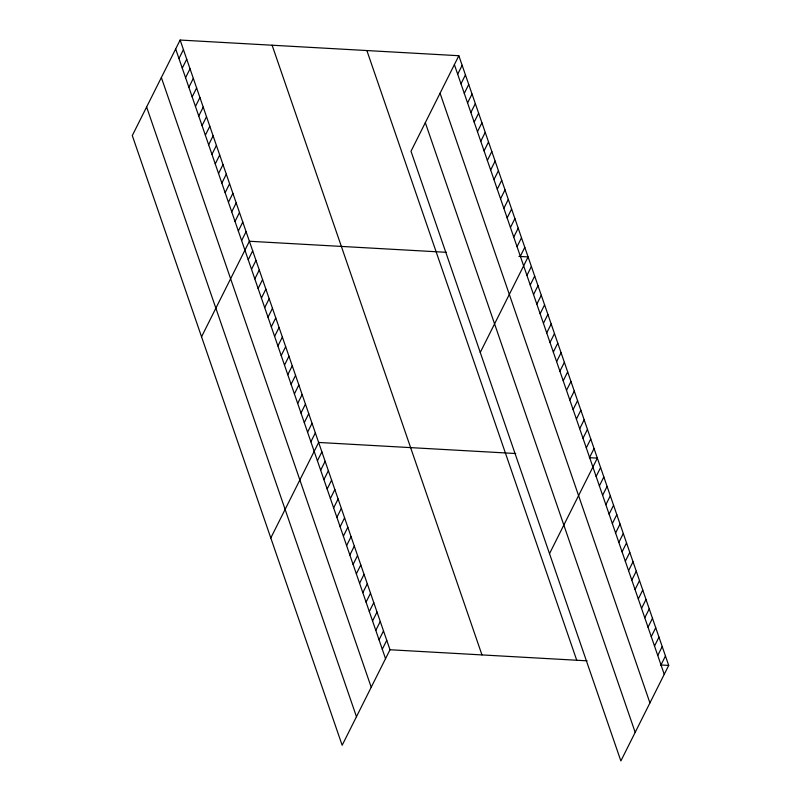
<?xml version="1.0" encoding="UTF-8"?>
<svg xmlns="http://www.w3.org/2000/svg" width="801" height="801" viewBox="0 0 801 801"><rect width="100%" height="100%" fill="white"/><g stroke="black" fill="none" stroke-linecap="round" stroke-linejoin="round"><path stroke-width="1.2" d="M180.135 40.05L132.295 135.579L342.157 745.28L389.997 649.751L180.135 40.05L458.843 55.72L668.705 665.421L620.865 760.95L411.003 151.249L458.843 55.72M178.973 58.543L183.429 49.632M182.268 68.125L186.733 59.214M185.562 77.707L190.027 68.796M188.866 87.279L193.321 78.378M192.16 96.861L196.625 87.96M195.464 106.443L199.92 97.532M198.758 116.025L203.224 107.114M202.052 125.607L206.518 116.696M205.356 135.189L209.812 126.278M208.65 144.771L213.116 135.86M211.945 154.353L216.41 145.442M215.249 163.935L219.704 155.024M218.543 173.517L223.008 164.606M221.837 183.089L226.303 174.187M225.141 192.671L229.597 183.769M228.435 202.252L232.901 193.341M231.739 211.834L236.195 202.923M235.033 221.416L239.499 212.505M238.328 230.998L242.793 222.087M241.632 240.58L246.087 231.669M201.552 336.78L249.391 241.251L446.467 252.325M248.22 259.744L252.685 250.833M251.524 269.326L255.98 260.415M254.818 278.898L259.284 269.997M258.112 288.48L262.578 279.579M261.416 298.062L265.872 289.151M264.71 307.644L269.176 298.733M268.015 317.226L272.47 308.315M271.309 326.808L275.774 317.897M274.603 336.39L279.068 327.479M277.907 345.972L282.363 337.061M281.201 355.554L285.667 346.643M284.495 365.136L288.961 356.225M287.799 374.708L292.255 365.807M291.093 384.29L295.559 375.389M294.398 393.872L298.853 384.961M457.681 74.213L462.147 65.302M297.692 403.454L302.147 394.543M460.986 83.795L465.441 74.883M300.986 413.036L305.451 404.125M464.28 93.367L468.735 84.465M304.29 422.618L308.745 413.706M467.574 102.949L472.039 94.037M307.584 432.2L312.05 423.288M470.878 112.53L475.333 103.619M310.878 441.782L315.344 432.87M474.172 122.112L478.638 113.201M270.798 537.982L318.638 442.452L515.724 453.526M477.466 131.694L481.932 122.783M317.426 460.785L321.882 451.874M480.77 141.276L485.226 132.365M320.67 470.207L325.126 461.296M484.064 150.858L488.53 141.947M323.904 479.629L328.37 470.718M487.358 160.44L491.824 151.529M327.148 489.051L331.614 480.139M490.663 170.022L495.118 161.111M330.392 498.472L334.858 489.561M493.957 179.604L498.422 170.693M333.637 507.894L338.102 498.983M497.261 189.176L501.716 180.275M336.881 517.316L341.346 508.405M500.555 198.758L505.02 189.847M340.125 526.738L344.59 517.826M503.849 208.34L508.315 199.429M343.369 536.159L347.834 527.258M507.153 217.922L511.609 209.011M346.613 545.591L351.078 536.68M510.447 227.504L514.913 218.593M349.857 555.013L354.312 546.102M513.741 237.086L518.207 228.175M353.101 564.435L357.556 555.524M517.045 246.668L521.501 237.757M356.345 573.856L360.8 564.945M520.34 256.25L524.805 247.339M359.589 583.278L364.044 574.367M480.26 352.45L528.099 256.921L518.898 256.4M362.833 592.7L367.289 583.789M526.938 275.414L531.393 266.503M366.067 602.122L370.533 593.211M530.232 284.986L534.698 276.085M369.311 611.543L373.777 602.632M533.536 294.568L537.992 285.667M372.555 620.965L377.021 612.054M536.83 304.15L541.296 295.239M375.799 630.387L380.265 621.476M540.124 313.732L544.59 304.821M379.043 639.809L383.509 630.898M543.428 323.314L547.884 314.403M382.287 649.231L386.753 640.329M546.723 332.896L551.188 323.984M550.017 342.478L554.482 333.566M553.321 352.06L557.776 343.148M556.615 361.641L561.08 352.73M559.909 371.223L564.375 362.312M563.213 380.795L567.669 371.894M566.507 390.377L570.973 381.476M569.811 399.959L574.267 391.048M573.105 409.541L577.571 400.63M576.4 419.123L580.865 410.212M579.704 428.705L584.159 419.794M582.998 438.287L587.463 429.376M586.292 447.869L590.758 438.958M589.596 457.451L594.052 448.54M549.516 553.651L597.356 458.122L589.306 457.671M596.134 476.455L600.6 467.544M599.378 485.877L603.844 476.965M602.622 495.298L607.088 486.387M605.866 504.72L610.322 495.809M609.11 514.142L613.566 505.231M612.354 523.564L616.81 514.653M615.599 532.985L620.054 524.074M618.843 542.407L623.298 533.496M622.077 551.829L626.542 542.918M625.321 561.251L629.786 552.35M628.565 570.682L633.03 561.771M631.809 580.104L636.274 571.193M635.053 589.526L639.518 580.615M638.297 598.948L642.762 590.037M641.541 608.37L646.007 599.458M644.785 617.791L649.251 608.88M648.029 627.213L652.485 618.302M651.273 636.635L655.729 627.724M654.517 646.057L658.973 637.145M657.761 655.478L662.217 646.567M661.005 664.9L665.461 655.989M389.997 649.751L587.073 660.825M660.655 664.96L668.705 665.421M454.387 64.631L664.239 674.322M440.069 93.216L649.931 702.908M425.321 122.663L635.183 732.364M366.868 50.543L576.73 660.244M272.11 45.216L481.972 654.918M175.669 48.961L385.531 658.662M161.361 77.547L371.213 687.248M146.613 106.994L356.465 716.695"/></g></svg>
